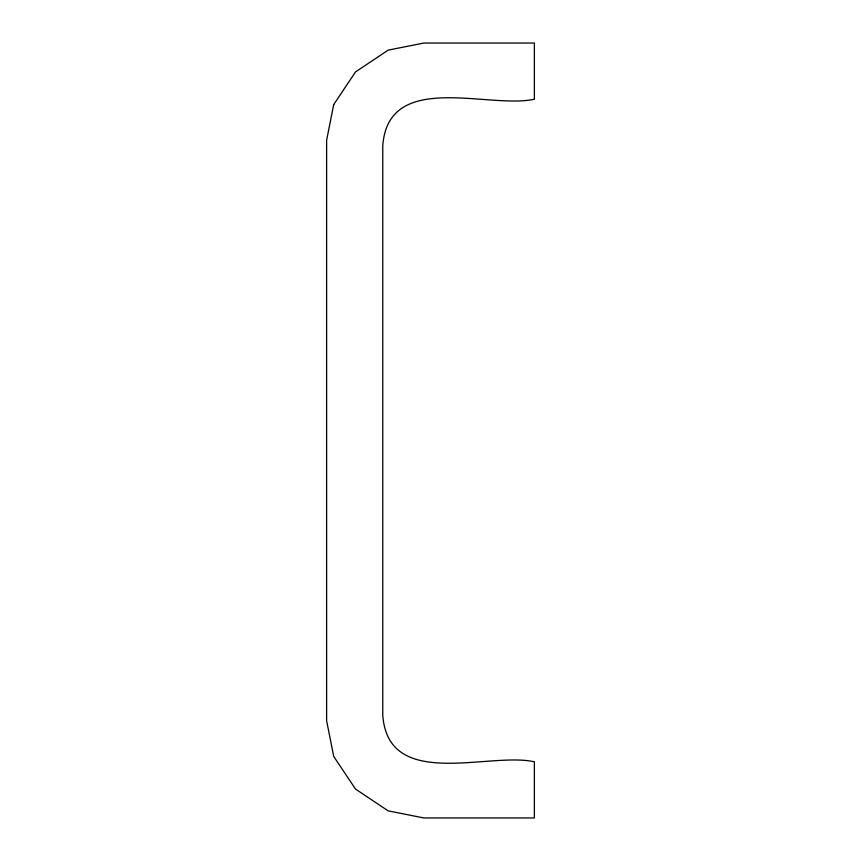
<?xml version="1.0" encoding="UTF-8"?>
<svg xmlns="http://www.w3.org/2000/svg" width="861" height="861" viewBox="0 0 861 861"><rect width="100%" height="100%" fill="white"/><g stroke="black" fill="none" stroke-linecap="round" stroke-linejoin="round"><path stroke-width="1.29" d="M333.724 104.536L326.62 140.235L326.62 720.765L333.724 756.464L355.507 789.063L388.107 810.847L423.806 817.95L534.38 817.95L534.38 761.802C488.919 751.588 388.268 791.194 382.768 715.233L382.768 145.767C388.268 69.806 488.919 109.412 534.38 99.198L534.38 43.05L423.806 43.05L388.107 50.153L355.507 71.937L333.724 104.536"/></g></svg>
